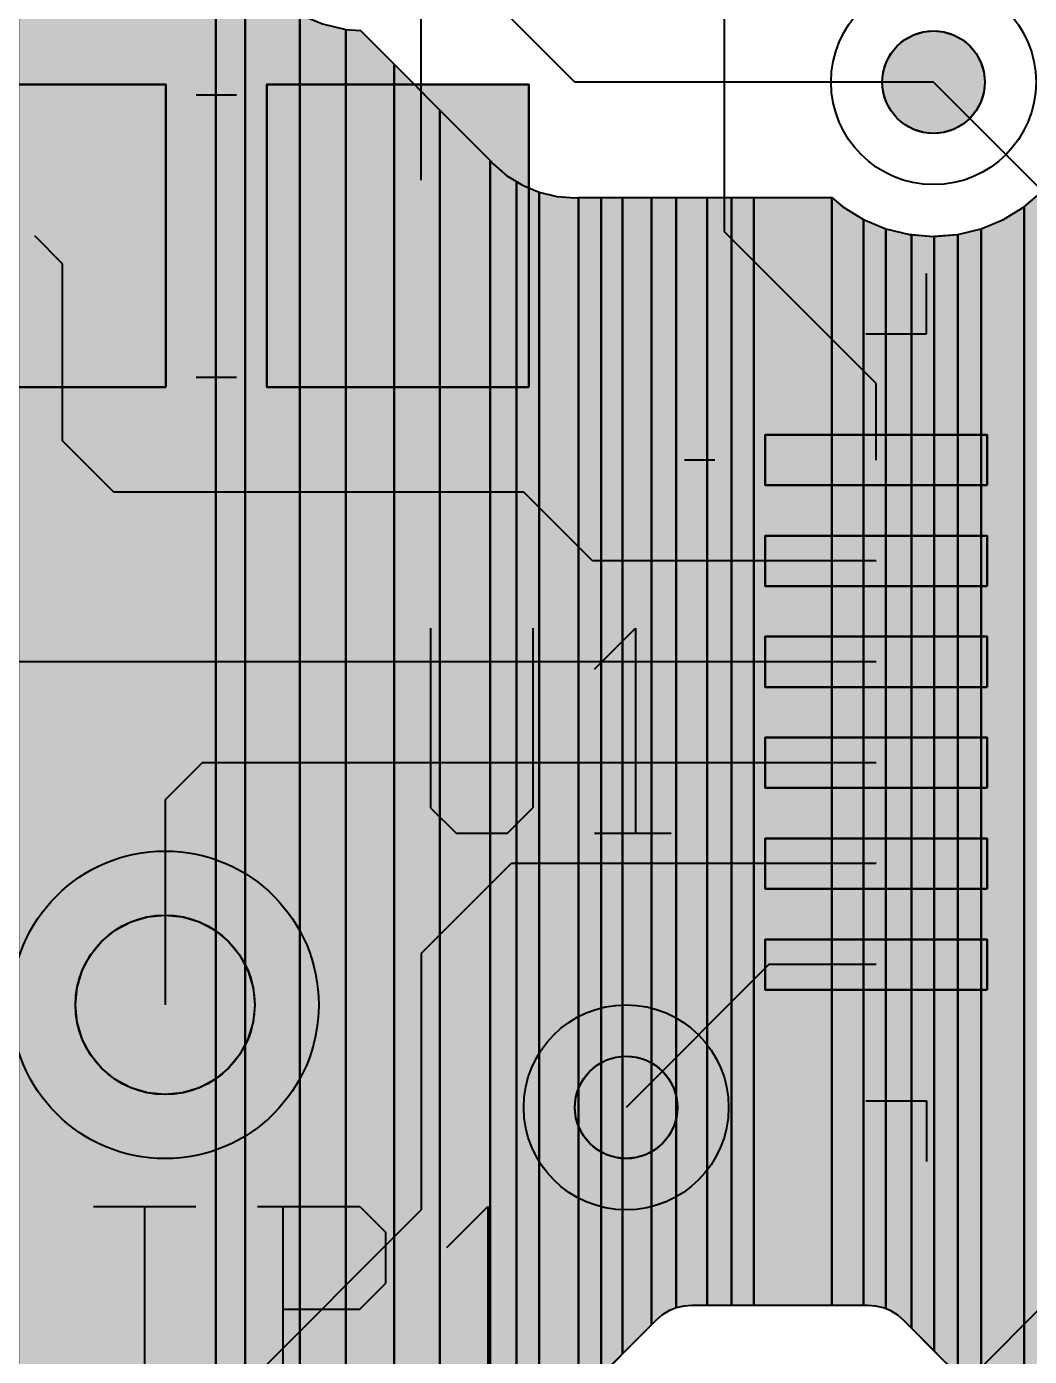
# Model space of a CAD drawing. Header units: millimetres. Extents: x 1.4 to 58.4, y 2.1 to 36.1.
# Drawn here: x 18.37 to 23.34, y 10.01 to 16.6 of the extents above; entities that cross this region are included whole.
import ezdxf

# ---------------------------------------------------------------- set-up
doc = ezdxf.new("R2010")
doc.units = ezdxf.units.MM
for name, color, linetype in [('bottom_copper', 7, 'Continuous'), ('drill_plated', 7, 'Continuous'), ('top_copper', 7, 'Continuous'), ('top_silk', 7, 'Continuous')]:
    doc.layers.add(name, color=color, linetype=linetype)

# ---------------------------------------------------------------- blocks, each defined once
blk = doc.blocks.new('Block15609')
at = {"layer": 'bottom_copper', "lineweight": 40}
for points in [[(1.8185, 6.4039), (1.8154, 6.4437), (1.806, 6.4827), (1.7907, 6.5196), (1.7698, 6.5537), (1.7439, 6.5841), (1.7363, 6.5906), (1.725, 6.6019), (1.725, 12.7166), (1.8162, 12.7945), (1.8185, 12.7972), (1.8185, 6.4039)], [(0, 7.2613), (-0.0369, 7.246), (-0.071, 7.2251), (-0.1014, 7.1992), (-0.1079, 7.1916), (-0.1225, 7.177), (-0.1225, 12.7635), (0, 12.7635), (0, 7.2613)], [(0.1532, 7.273), (0.0887, 7.273), (0.0788, 7.2738), (0.039, 7.2707), (0, 7.2613), (0, 12.7635), (0.1532, 12.7635), (0.1532, 7.273)], [(0.2743, 7.273), (0.1532, 7.273), (0.1532, 12.7635), (0.2743, 12.7635), (0.2743, 7.273)], [(0.3849, 7.273), (0.2743, 7.273), (0.2743, 12.7635), (0.3849, 12.7635), (0.3849, 7.273)], [(0.7715, 7.273), (0.3849, 7.273), (0.3849, 12.7635), (0.7715, 12.7635), (0.7715, 7.273)], [(0.9287, 7.273), (0.7715, 7.273), (0.7715, 12.7635), (0.8264, 12.7166), (0.9287, 12.654), (0.9287, 7.273)], [(1.0395, 7.2563), (1.0274, 7.2613), (0.9885, 7.2706), (0.9486, 7.2738), (0.9387, 7.273), (0.9287, 7.273), (0.9287, 12.654), (1.0395, 12.6081), (1.0395, 7.2563)], [(1.725, 6.6019), (1.5119, 6.815), (1.5119, 12.6081), (1.6227, 12.654), (1.725, 12.7166), (1.725, 6.6019)], [(1.1657, 7.1612), (1.1353, 7.1916), (1.1288, 7.1992), (1.0984, 7.2251), (1.0643, 7.246), (1.0395, 7.2563), (1.0395, 12.6081), (1.1561, 12.5801), (1.1657, 12.5793), (1.1657, 7.1612)], [(1.5119, 6.815), (1.3953, 6.9316), (1.3953, 12.5801), (1.5119, 12.6081), (1.5119, 6.815)], [(1.2792, 7.0477), (1.1657, 7.1612), (1.1657, 12.5793), (1.2757, 12.5707), (1.2792, 12.571), (1.2792, 7.0477)], [(1.3953, 6.9316), (1.2792, 7.0477), (1.2792, 12.571), (1.3953, 12.5801), (1.3953, 6.9316)]]:
    blk.add_hatch(color=7, dxfattribs=at).paths.add_polyline_path(points, flags=0)
at = {"layer": 'bottom_copper', "color": 7, "lineweight": 40}
for points in [[(1.8185, 6.4039), (1.8154, 6.4437), (1.806, 6.4827), (1.7907, 6.5196), (1.7698, 6.5537), (1.7439, 6.5841), (1.7363, 6.5906), (1.725, 6.6019), (1.725, 12.7166), (1.8162, 12.7945), (1.8185, 12.7972), (1.8185, 6.4039)], [(0, 7.2613), (-0.0369, 7.246), (-0.071, 7.2251), (-0.1014, 7.1992), (-0.1079, 7.1916), (-0.1225, 7.177), (-0.1225, 12.7635), (0, 12.7635), (0, 7.2613)], [(0.1532, 7.273), (0.0887, 7.273), (0.0788, 7.2738), (0.039, 7.2707), (0, 7.2613), (0, 12.7635), (0.1532, 12.7635), (0.1532, 7.273)], [(0.2743, 7.273), (0.1532, 7.273), (0.1532, 12.7635), (0.2743, 12.7635), (0.2743, 7.273)], [(0.3849, 7.273), (0.2743, 7.273), (0.2743, 12.7635), (0.3849, 12.7635), (0.3849, 7.273)], [(0.7715, 7.273), (0.3849, 7.273), (0.3849, 12.7635), (0.7715, 12.7635), (0.7715, 7.273)], [(0.9287, 7.273), (0.7715, 7.273), (0.7715, 12.7635), (0.8264, 12.7166), (0.9287, 12.654), (0.9287, 7.273)], [(1.0395, 7.2563), (1.0274, 7.2613), (0.9885, 7.2706), (0.9486, 7.2738), (0.9387, 7.273), (0.9287, 7.273), (0.9287, 12.654), (1.0395, 12.6081), (1.0395, 7.2563)], [(1.725, 6.6019), (1.5119, 6.815), (1.5119, 12.6081), (1.6227, 12.654), (1.725, 12.7166), (1.725, 6.6019)], [(1.1657, 7.1612), (1.1353, 7.1916), (1.1288, 7.1992), (1.0984, 7.2251), (1.0643, 7.246), (1.0395, 7.2563), (1.0395, 12.6081), (1.1561, 12.5801), (1.1657, 12.5793), (1.1657, 7.1612)], [(1.5119, 6.815), (1.3953, 6.9316), (1.3953, 12.5801), (1.5119, 12.6081), (1.5119, 6.815)], [(1.2792, 7.0477), (1.1657, 7.1612), (1.1657, 12.5793), (1.2757, 12.5707), (1.2792, 12.571), (1.2792, 7.0477)], [(1.3953, 6.9316), (1.2792, 7.0477), (1.2792, 12.571), (1.3953, 12.5801), (1.3953, 6.9316)]]:
    blk.add_lwpolyline(points, close=True, dxfattribs=at)
blk = doc.blocks.new('Block17461')
at = {"layer": 'bottom_copper', "lineweight": 40}
for points in [[(1.8839, 0), (0.905, 0), (0.905, 32.385), (1.8839, 32.385), (1.8839, 0)], [(2.0298, 0), (1.8839, 0), (1.8839, 14.351), (1.8933, 14.2314), (1.9213, 14.1148), (1.9672, 14.004), (2.0298, 13.9017), (2.0298, 0)], [(2.3012, 0), (2.0298, 0), (2.0298, 13.9017), (2.1077, 13.8105), (2.1989, 13.7326), (2.3012, 13.67), (2.3012, 0)], [(2.5286, 0), (2.3012, 0), (2.3012, 13.67), (2.412, 13.6241), (2.5286, 13.5961), (2.5286, 0)], [(2.7678, 0), (2.5286, 0), (2.5286, 13.5961), (2.6006, 13.5904), (2.7678, 13.4232), (2.7678, 0)], [(2.9952, 0), (2.7678, 0), (2.7678, 13.4232), (2.9952, 13.1958), (2.9952, 0)], [(3.2443, 0), (2.9952, 0), (2.9952, 13.1958), (3.2443, 12.9467), (3.2443, 0)], [(3.3748, 0), (3.2443, 0), (3.2443, 12.9467), (3.2588, 12.9296), (3.3272, 12.8712), (3.3748, 12.8421), (3.3748, 0)], [(3.3748, 0), (3.3748, 12.8421), (3.3754, 0)], [(3.4871, 6.6201), (3.4576, 6.5906), (3.45, 6.5841), (3.4241, 6.5537), (3.4032, 6.5196), (3.3879, 6.4827), (3.3786, 6.4438), (3.3754, 6.4039), (3.3754, 12.8417), (3.4039, 12.8242), (3.4871, 12.7898), (3.4871, 6.6201)], [(3.6823, 6.8153), (3.4871, 6.6201), (3.4871, 12.7898), (3.5745, 12.7688), (3.6642, 12.7617), (3.6823, 12.7632), (3.6823, 6.8153)], [(3.7941, 6.9271), (3.6823, 6.8153), (3.6823, 12.7632), (3.6866, 12.7635), (3.7941, 12.7635), (3.7941, 6.9271)], [(3.9009, 7.0339), (3.7944, 6.9274), (3.7941, 12.7635), (3.9009, 12.7635), (3.9009, 7.0339)], [(4.044, 7.177), (3.9009, 7.0339), (3.9009, 12.7635), (4.044, 12.7635), (4.044, 7.177)]]:
    blk.add_hatch(color=7, dxfattribs=at).paths.add_polyline_path(points, flags=0)
at = {"layer": 'bottom_copper', "color": 7, "lineweight": 40}
for points in [[(1.8839, 0), (0.905, 0), (0.905, 32.385), (1.8839, 32.385), (1.8839, 0)], [(2.0298, 0), (1.8839, 0), (1.8839, 14.351), (1.8933, 14.2314), (1.9213, 14.1148), (1.9672, 14.004), (2.0298, 13.9017), (2.0298, 0)], [(2.3012, 0), (2.0298, 0), (2.0298, 13.9017), (2.1077, 13.8105), (2.1989, 13.7326), (2.3012, 13.67), (2.3012, 0)], [(2.5286, 0), (2.3012, 0), (2.3012, 13.67), (2.412, 13.6241), (2.5286, 13.5961), (2.5286, 0)], [(2.7678, 0), (2.5286, 0), (2.5286, 13.5961), (2.6006, 13.5904), (2.7678, 13.4232), (2.7678, 0)], [(2.9952, 0), (2.7678, 0), (2.7678, 13.4232), (2.9952, 13.1958), (2.9952, 0)], [(3.2443, 0), (2.9952, 0), (2.9952, 13.1958), (3.2443, 12.9467), (3.2443, 0)], [(3.3748, 0), (3.2443, 0), (3.2443, 12.9467), (3.2588, 12.9296), (3.3272, 12.8712), (3.3748, 12.8421), (3.3748, 0)], [(3.3748, 0), (3.3748, 12.8421), (3.3754, 0)], [(3.4871, 6.6201), (3.4576, 6.5906), (3.45, 6.5841), (3.4241, 6.5537), (3.4032, 6.5196), (3.3879, 6.4827), (3.3786, 6.4438), (3.3754, 6.4039), (3.3754, 12.8417), (3.4039, 12.8242), (3.4871, 12.7898), (3.4871, 6.6201)], [(3.6823, 6.8153), (3.4871, 6.6201), (3.4871, 12.7898), (3.5745, 12.7688), (3.6642, 12.7617), (3.6823, 12.7632), (3.6823, 6.8153)], [(3.7941, 6.9271), (3.6823, 6.8153), (3.6823, 12.7632), (3.6866, 12.7635), (3.7941, 12.7635), (3.7941, 6.9271)], [(3.9009, 7.0339), (3.7944, 6.9274), (3.7941, 12.7635), (3.9009, 12.7635), (3.9009, 7.0339)], [(4.044, 7.177), (3.9009, 7.0339), (3.9009, 12.7635), (4.044, 12.7635), (4.044, 7.177)]]:
    blk.add_lwpolyline(points, close=True, dxfattribs=at)

msp = doc.modelspace()

# ---------------------------------------------------------------- hatches: boundary and pattern name
at = {"layer": 'bottom_copper', "lineweight": 40}
for points in [[(23.1171, 16.2734), (23.1027, 16.2258), (23.0792, 16.1819), (23.0476, 16.1434), (23.0091, 16.1118), (22.9652, 16.0883), (22.9176, 16.0739), (22.868, 16.069), (22.8184, 16.0739), (22.7708, 16.0883), (22.7269, 16.1118), (22.6884, 16.1434), (22.6568, 16.1819), (22.6333, 16.2258), (22.6189, 16.2734), (22.614, 16.323), (22.6189, 16.3726), (22.6333, 16.4202), (22.6568, 16.4641), (22.6884, 16.5026), (22.7269, 16.5342), (22.7708, 16.5577), (22.8184, 16.5721), (22.868, 16.577), (22.9176, 16.5721), (22.9652, 16.5577), (23.0091, 16.5342), (23.0476, 16.5026), (23.0792, 16.4641), (23.1027, 16.4202), (23.1171, 16.3726), (23.122, 16.323), (23.1171, 16.2734)], [(19.494, 11.6643), (19.4687, 11.5809), (19.4276, 11.504), (19.3723, 11.4367), (19.305, 11.3814), (19.2281, 11.3403), (19.1447, 11.315), (19.058, 11.3065), (18.9713, 11.315), (18.8879, 11.3403), (18.811, 11.3814), (18.7437, 11.4367), (18.6884, 11.504), (18.6473, 11.5809), (18.622, 11.6643), (18.6135, 11.751), (18.622, 11.8377), (18.6473, 11.9211), (18.6884, 11.998), (18.7437, 12.0653), (18.811, 12.1206), (18.8879, 12.1617), (18.9713, 12.187), (19.058, 12.1955), (19.1447, 12.187), (19.2281, 12.1617), (19.305, 12.1206), (19.3723, 12.0653), (19.4276, 11.998), (19.4687, 11.9211), (19.494, 11.8377), (19.5025, 11.751), (19.494, 11.6643)], [(21.5931, 11.1934), (21.5787, 11.1458), (21.5552, 11.1019), (21.5236, 11.0634), (21.4851, 11.0318), (21.4412, 11.0083), (21.3936, 10.9939), (21.344, 10.989), (21.2944, 10.9939), (21.2468, 11.0083), (21.2029, 11.0318), (21.1644, 11.0634), (21.1328, 11.1019), (21.1093, 11.1458), (21.0949, 11.1934), (21.09, 11.243), (21.0949, 11.2926), (21.1093, 11.3402), (21.1328, 11.3841), (21.1644, 11.4226), (21.2029, 11.4542), (21.2468, 11.4777), (21.2944, 11.4921), (21.344, 11.497), (21.3936, 11.4921), (21.4412, 11.4777), (21.4851, 11.4542), (21.5236, 11.4226), (21.5552, 11.3841), (21.5787, 11.3402), (21.5931, 11.2926), (21.598, 11.243), (21.5931, 11.1934)]]:
    msp.add_hatch(color=7, dxfattribs=at).paths.add_polyline_path(points, flags=0)
at = {"layer": 'drill_plated', "lineweight": 40}
for points in [[(23.1171, 16.2734), (23.1027, 16.2258), (23.0792, 16.1819), (23.0476, 16.1434), (23.0091, 16.1118), (22.9652, 16.0883), (22.9176, 16.0739), (22.868, 16.069), (22.8184, 16.0739), (22.7708, 16.0883), (22.7269, 16.1118), (22.6884, 16.1434), (22.6568, 16.1819), (22.6333, 16.2258), (22.6189, 16.2734), (22.614, 16.323), (22.6189, 16.3726), (22.6333, 16.4202), (22.6568, 16.4641), (22.6884, 16.5026), (22.7269, 16.5342), (22.7708, 16.5577), (22.8184, 16.5721), (22.868, 16.577), (22.9176, 16.5721), (22.9652, 16.5577), (23.0091, 16.5342), (23.0476, 16.5026), (23.0792, 16.4641), (23.1027, 16.4202), (23.1171, 16.3726), (23.122, 16.323), (23.1171, 16.2734)], [(19.494, 11.6643), (19.4687, 11.5809), (19.4276, 11.504), (19.3723, 11.4367), (19.305, 11.3814), (19.2281, 11.3403), (19.1447, 11.315), (19.058, 11.3065), (18.9713, 11.315), (18.8879, 11.3403), (18.811, 11.3814), (18.7437, 11.4367), (18.6884, 11.504), (18.6473, 11.5809), (18.622, 11.6643), (18.6135, 11.751), (18.622, 11.8377), (18.6473, 11.9211), (18.6884, 11.998), (18.7437, 12.0653), (18.811, 12.1206), (18.8879, 12.1617), (18.9713, 12.187), (19.058, 12.1955), (19.1447, 12.187), (19.2281, 12.1617), (19.305, 12.1206), (19.3723, 12.0653), (19.4276, 11.998), (19.4687, 11.9211), (19.494, 11.8377), (19.5025, 11.751), (19.494, 11.6643)], [(21.5931, 11.1934), (21.5787, 11.1458), (21.5552, 11.1019), (21.5236, 11.0634), (21.4851, 11.0318), (21.4412, 11.0083), (21.3936, 10.9939), (21.344, 10.989), (21.2944, 10.9939), (21.2468, 11.0083), (21.2029, 11.0318), (21.1644, 11.0634), (21.1328, 11.1019), (21.1093, 11.1458), (21.0949, 11.1934), (21.09, 11.243), (21.0949, 11.2926), (21.1093, 11.3402), (21.1328, 11.3841), (21.1644, 11.4226), (21.2029, 11.4542), (21.2468, 11.4777), (21.2944, 11.4921), (21.344, 11.497), (21.3936, 11.4921), (21.4412, 11.4777), (21.4851, 11.4542), (21.5236, 11.4226), (21.5552, 11.3841), (21.5787, 11.3402), (21.5931, 11.2926), (21.598, 11.243), (21.5931, 11.1934)]]:
    msp.add_hatch(color=7, dxfattribs=at).paths.add_polyline_path(points, flags=0)
at = {"layer": 'top_copper', "lineweight": 40}
for points in [[(23.1171, 16.2734), (23.1027, 16.2258), (23.0792, 16.1819), (23.0476, 16.1434), (23.0091, 16.1118), (22.9652, 16.0883), (22.9176, 16.0739), (22.868, 16.069), (22.8184, 16.0739), (22.7708, 16.0883), (22.7269, 16.1118), (22.6884, 16.1434), (22.6568, 16.1819), (22.6333, 16.2258), (22.6189, 16.2734), (22.614, 16.323), (22.6189, 16.3726), (22.6333, 16.4202), (22.6568, 16.4641), (22.6884, 16.5026), (22.7269, 16.5342), (22.7708, 16.5577), (22.8184, 16.5721), (22.868, 16.577), (22.9176, 16.5721), (22.9652, 16.5577), (23.0091, 16.5342), (23.0476, 16.5026), (23.0792, 16.4641), (23.1027, 16.4202), (23.1171, 16.3726), (23.122, 16.323), (23.1171, 16.2734)], [(19.0621, 14.8112), (17.7621, 14.8112), (17.7621, 16.3108), (19.0621, 16.3108), (19.0621, 14.8112)], [(20.8619, 14.8112), (19.5619, 14.8112), (19.5619, 16.3108), (20.8619, 16.3108), (20.8619, 14.8112)], [(23.133, 14.3255), (22.033, 14.3255), (22.033, 14.5755), (23.133, 14.5755), (23.133, 14.3255)], [(23.133, 13.8255), (22.033, 13.8255), (22.033, 14.0755), (23.133, 14.0755), (23.133, 13.8255)], [(23.133, 13.3255), (22.033, 13.3255), (22.033, 13.5755), (23.133, 13.5755), (23.133, 13.3255)], [(23.133, 12.8255), (22.033, 12.8255), (22.033, 13.0755), (23.133, 13.0755), (23.133, 12.8255)], [(23.133, 12.3255), (22.033, 12.3255), (22.033, 12.5755), (23.133, 12.5755), (23.133, 12.3255)], [(19.494, 11.6643), (19.4687, 11.5809), (19.4276, 11.504), (19.3723, 11.4367), (19.305, 11.3814), (19.2281, 11.3403), (19.1447, 11.315), (19.058, 11.3065), (18.9713, 11.315), (18.8879, 11.3403), (18.811, 11.3814), (18.7437, 11.4367), (18.6884, 11.504), (18.6473, 11.5809), (18.622, 11.6643), (18.6135, 11.751), (18.622, 11.8377), (18.6473, 11.9211), (18.6884, 11.998), (18.7437, 12.0653), (18.811, 12.1206), (18.8879, 12.1617), (18.9713, 12.187), (19.058, 12.1955), (19.1447, 12.187), (19.2281, 12.1617), (19.305, 12.1206), (19.3723, 12.0653), (19.4276, 11.998), (19.4687, 11.9211), (19.494, 11.8377), (19.5025, 11.751), (19.494, 11.6643)], [(23.133, 11.8255), (22.033, 11.8255), (22.033, 12.0755), (23.133, 12.0755), (23.133, 11.8255)], [(21.5931, 11.1934), (21.5787, 11.1458), (21.5552, 11.1019), (21.5236, 11.0634), (21.4851, 11.0318), (21.4412, 11.0083), (21.3936, 10.9939), (21.344, 10.989), (21.2944, 10.9939), (21.2468, 11.0083), (21.2029, 11.0318), (21.1644, 11.0634), (21.1328, 11.1019), (21.1093, 11.1458), (21.0949, 11.1934), (21.09, 11.243), (21.0949, 11.2926), (21.1093, 11.3402), (21.1328, 11.3841), (21.1644, 11.4226), (21.2029, 11.4542), (21.2468, 11.4777), (21.2944, 11.4921), (21.344, 11.497), (21.3936, 11.4921), (21.4412, 11.4777), (21.4851, 11.4542), (21.5236, 11.4226), (21.5552, 11.3841), (21.5787, 11.3402), (21.5931, 11.2926), (21.598, 11.243), (21.5931, 11.1934)]]:
    msp.add_hatch(color=7, dxfattribs=at).paths.add_polyline_path(points, flags=0)

# ---------------------------------------------------------------- linework, layer by layer
at = {"layer": 'bottom_copper', "color": 7, "lineweight": 40}
for p, q in [((21.09, 16.323), (20.074, 17.339)), ((19.8378, 16.6121), (19.9544, 16.5841)), ((19.9544, 16.5841), (20.0264, 16.5784)), ((20.0264, 16.5784), (20.6701, 15.9347)), ((22.868, 16.323), (21.09, 16.323)), ((20.6701, 15.9347), (20.6846, 15.9176)), ((20.6846, 15.9176), (20.753, 15.8592)), ((20.753, 15.8592), (20.8006, 15.8301)), ((20.8006, 15.8301), (20.8297, 15.8122)), ((20.8297, 15.8122), (20.9129, 15.7778)), ((20.9129, 15.7778), (21.0003, 15.7568)), ((21.0003, 15.7568), (21.09, 15.7497)), ((21.09, 15.7497), (21.1124, 15.7515)), ((21.1124, 15.7515), (21.4698, 15.7515)), ((21.4698, 10.165), (21.4698, 15.7515)), ((21.4698, 15.7515), (22.3638, 15.7515)), ((21.4698, 15.7515), (21.4698, 10.165)), ((22.3638, 15.7515), (22.4187, 15.7046)), ((23.3173, 15.7046), (23.4085, 15.7825)), ((22.4187, 15.7046), (22.521, 15.642)), ((23.215, 15.642), (23.3173, 15.7046)), ((22.521, 15.642), (22.6318, 15.5961)), ((23.1042, 15.5961), (23.215, 15.642)), ((22.6318, 15.5961), (22.7484, 15.5681)), ((22.7484, 15.5681), (22.868, 15.5587)), ((22.868, 15.5587), (22.9876, 15.5681)), ((22.9876, 15.5681), (23.1042, 15.5961)), ((21.5554, 10.234), (21.5213, 10.2131)), ((21.5923, 10.2493), (21.5554, 10.234)), ((21.6312, 10.2586), (21.5923, 10.2493)), ((21.6313, 10.2587), (21.6312, 10.2586)), ((21.6711, 10.2618), (21.6313, 10.2587)), ((21.681, 10.261), (21.6711, 10.2618)), ((22.531, 10.261), (21.681, 10.261)), ((22.5409, 10.2618), (22.531, 10.261)), ((22.5808, 10.2586), (22.5409, 10.2618)), ((22.6197, 10.2493), (22.5808, 10.2586)), ((22.6566, 10.234), (22.6197, 10.2493)), ((22.6907, 10.2131), (22.6566, 10.234)), ((21.4698, 10.165), (20.8834, 9.5786)), ((21.4844, 10.1796), (21.4698, 10.165)), ((21.4909, 10.1872), (21.4844, 10.1796)), ((21.5213, 10.2131), (21.4909, 10.1872)), ((22.7211, 10.1872), (22.6907, 10.2131)), ((22.7276, 10.1796), (22.7211, 10.1872)), ((23.3286, 9.5786), (22.7276, 10.1796))]:
    msp.add_line(p, q, dxfattribs=at)
for points in [[(23.1171, 16.2734), (23.1027, 16.2258), (23.0792, 16.1819), (23.0476, 16.1434), (23.0091, 16.1118), (22.9652, 16.0883), (22.9176, 16.0739), (22.868, 16.069), (22.8184, 16.0739), (22.7708, 16.0883), (22.7269, 16.1118), (22.6884, 16.1434), (22.6568, 16.1819), (22.6333, 16.2258), (22.6189, 16.2734), (22.614, 16.323), (22.6189, 16.3726), (22.6333, 16.4202), (22.6568, 16.4641), (22.6884, 16.5026), (22.7269, 16.5342), (22.7708, 16.5577), (22.8184, 16.5721), (22.868, 16.577), (22.9176, 16.5721), (22.9652, 16.5577), (23.0091, 16.5342), (23.0476, 16.5026), (23.0792, 16.4641), (23.1027, 16.4202), (23.1171, 16.3726), (23.122, 16.323), (23.1171, 16.2734)], [(19.494, 11.6643), (19.4687, 11.5809), (19.4276, 11.504), (19.3723, 11.4367), (19.305, 11.3814), (19.2281, 11.3403), (19.1447, 11.315), (19.058, 11.3065), (18.9713, 11.315), (18.8879, 11.3403), (18.811, 11.3814), (18.7437, 11.4367), (18.6884, 11.504), (18.6473, 11.5809), (18.622, 11.6643), (18.6135, 11.751), (18.622, 11.8377), (18.6473, 11.9211), (18.6884, 11.998), (18.7437, 12.0653), (18.811, 12.1206), (18.8879, 12.1617), (18.9713, 12.187), (19.058, 12.1955), (19.1447, 12.187), (19.2281, 12.1617), (19.305, 12.1206), (19.3723, 12.0653), (19.4276, 11.998), (19.4687, 11.9211), (19.494, 11.8377), (19.5025, 11.751), (19.494, 11.6643)], [(21.5931, 11.1934), (21.5787, 11.1458), (21.5552, 11.1019), (21.5236, 11.0634), (21.4851, 11.0318), (21.4412, 11.0083), (21.3936, 10.9939), (21.344, 10.989), (21.2944, 10.9939), (21.2468, 11.0083), (21.2029, 11.0318), (21.1644, 11.0634), (21.1328, 11.1019), (21.1093, 11.1458), (21.0949, 11.1934), (21.09, 11.243), (21.0949, 11.2926), (21.1093, 11.3402), (21.1328, 11.3841), (21.1644, 11.4226), (21.2029, 11.4542), (21.2468, 11.4777), (21.2944, 11.4921), (21.344, 11.497), (21.3936, 11.4921), (21.4412, 11.4777), (21.4851, 11.4542), (21.5236, 11.4226), (21.5552, 11.3841), (21.5787, 11.3402), (21.5931, 11.2926), (21.598, 11.243), (21.5931, 11.1934)]]:
    msp.add_lwpolyline(points, close=True, dxfattribs=at)
for centre, major_axis in [((22.868, 16.323), (0.508, 0)), ((22.868, 16.323), (0.254, 0)), ((19.058, 11.751), (0.762, 0)), ((19.058, 11.751), (0.4445, 0)), ((21.344, 11.243), (0.508, 0)), ((21.344, 11.243), (0.254, 0))]:
    msp.add_ellipse(centre, major_axis=major_axis, ratio=1, dxfattribs=at)
at = {"layer": 'drill_plated', "color": 7, "lineweight": 40}
for points in [[(23.1171, 16.2734), (23.1027, 16.2258), (23.0792, 16.1819), (23.0476, 16.1434), (23.0091, 16.1118), (22.9652, 16.0883), (22.9176, 16.0739), (22.868, 16.069), (22.8184, 16.0739), (22.7708, 16.0883), (22.7269, 16.1118), (22.6884, 16.1434), (22.6568, 16.1819), (22.6333, 16.2258), (22.6189, 16.2734), (22.614, 16.323), (22.6189, 16.3726), (22.6333, 16.4202), (22.6568, 16.4641), (22.6884, 16.5026), (22.7269, 16.5342), (22.7708, 16.5577), (22.8184, 16.5721), (22.868, 16.577), (22.9176, 16.5721), (22.9652, 16.5577), (23.0091, 16.5342), (23.0476, 16.5026), (23.0792, 16.4641), (23.1027, 16.4202), (23.1171, 16.3726), (23.122, 16.323), (23.1171, 16.2734)], [(19.494, 11.6643), (19.4687, 11.5809), (19.4276, 11.504), (19.3723, 11.4367), (19.305, 11.3814), (19.2281, 11.3403), (19.1447, 11.315), (19.058, 11.3065), (18.9713, 11.315), (18.8879, 11.3403), (18.811, 11.3814), (18.7437, 11.4367), (18.6884, 11.504), (18.6473, 11.5809), (18.622, 11.6643), (18.6135, 11.751), (18.622, 11.8377), (18.6473, 11.9211), (18.6884, 11.998), (18.7437, 12.0653), (18.811, 12.1206), (18.8879, 12.1617), (18.9713, 12.187), (19.058, 12.1955), (19.1447, 12.187), (19.2281, 12.1617), (19.305, 12.1206), (19.3723, 12.0653), (19.4276, 11.998), (19.4687, 11.9211), (19.494, 11.8377), (19.5025, 11.751), (19.494, 11.6643)], [(21.5931, 11.1934), (21.5787, 11.1458), (21.5552, 11.1019), (21.5236, 11.0634), (21.4851, 11.0318), (21.4412, 11.0083), (21.3936, 10.9939), (21.344, 10.989), (21.2944, 10.9939), (21.2468, 11.0083), (21.2029, 11.0318), (21.1644, 11.0634), (21.1328, 11.1019), (21.1093, 11.1458), (21.0949, 11.1934), (21.09, 11.243), (21.0949, 11.2926), (21.1093, 11.3402), (21.1328, 11.3841), (21.1644, 11.4226), (21.2029, 11.4542), (21.2468, 11.4777), (21.2944, 11.4921), (21.344, 11.497), (21.3936, 11.4921), (21.4412, 11.4777), (21.4851, 11.4542), (21.5236, 11.4226), (21.5552, 11.3841), (21.5787, 11.3402), (21.5931, 11.2926), (21.598, 11.243), (21.5931, 11.1934)]]:
    msp.add_lwpolyline(points, close=True, dxfattribs=at)
for centre, major_axis in [((22.868, 16.323), (0.254, 0)), ((19.058, 11.751), (0.4445, 0)), ((21.344, 11.243), (0.254, 0))]:
    msp.add_ellipse(centre, major_axis=major_axis, ratio=1, dxfattribs=at)
at = {"layer": 'top_copper', "color": 7, "lineweight": 40}
for p, q in [((21.8302, 17.847), (21.8302, 15.5828)), ((20.328, 15.8368), (20.328, 17.085)), ((19.0621, 16.3108), (17.7621, 16.3108)), ((19.0621, 14.8112), (19.0621, 16.3108)), ((20.8619, 16.3108), (19.5619, 16.3108)), ((19.5619, 16.3108), (19.5619, 14.8112)), ((20.8619, 14.8112), (20.8619, 16.3108)), ((23.483, 15.708), (22.868, 16.323)), ((18.55, 15.4231), (18.4121, 15.561)), ((21.8302, 15.5828), (22.36, 15.053)), ((18.55, 14.545), (18.55, 15.4231)), ((22.583, 14.83), (22.36, 15.053)), ((22.583, 14.4505), (22.583, 14.83)), ((17.7621, 14.8112), (19.0621, 14.8112)), ((19.5619, 14.8112), (20.8619, 14.8112)), ((22.033, 14.5755), (22.033, 14.3255)), ((23.133, 14.5755), (22.033, 14.5755)), ((23.133, 14.3255), (23.133, 14.5755)), ((18.804, 14.291), (18.55, 14.545)), ((22.033, 14.3255), (23.133, 14.3255)), ((20.836, 14.291), (18.804, 14.291)), ((21.1765, 13.9504), (20.836, 14.291)), ((22.033, 14.0755), (22.033, 13.8255)), ((23.133, 14.0755), (22.033, 14.0755)), ((23.133, 13.8255), (23.133, 14.0755)), ((22.583, 13.9504), (21.1765, 13.9504)), ((22.033, 13.8255), (23.133, 13.8255)), ((22.033, 13.5755), (22.033, 13.3255)), ((23.133, 13.5755), (22.033, 13.5755)), ((23.133, 13.3255), (23.133, 13.5755)), ((22.583, 13.4505), (17.1045, 13.4505)), ((22.033, 13.3255), (23.133, 13.3255)), ((22.033, 13.0755), (22.033, 12.8255)), ((23.133, 13.0755), (22.033, 13.0755)), ((23.133, 12.8255), (23.133, 13.0755)), ((19.2416, 12.9505), (19.058, 12.767)), ((22.583, 12.9505), (19.2416, 12.9505)), ((22.033, 12.8255), (23.133, 12.8255)), ((19.058, 12.767), (19.058, 11.751)), ((22.033, 12.5755), (22.033, 12.3255)), ((23.133, 12.5755), (22.033, 12.5755)), ((23.133, 12.3255), (23.133, 12.5755)), ((20.7735, 12.4505), (20.328, 12.005)), ((22.583, 12.4505), (20.7735, 12.4505)), ((22.033, 12.3255), (23.133, 12.3255)), ((22.033, 12.0755), (22.033, 11.8255)), ((23.133, 12.0755), (22.033, 12.0755)), ((23.133, 11.8255), (23.133, 12.0755)), ((20.328, 12.005), (20.328, 10.735)), ((22.0515, 11.9505), (21.344, 11.243)), ((22.583, 11.9505), (22.0515, 11.9505)), ((22.033, 11.8255), (23.133, 11.8255)), ((20.328, 10.735), (19.058, 9.465)), ((23.483, 10.334), (22.106, 8.957))]:
    msp.add_line(p, q, dxfattribs=at)
for points in [[(23.1171, 16.2734), (23.1027, 16.2258), (23.0792, 16.1819), (23.0476, 16.1434), (23.0091, 16.1118), (22.9652, 16.0883), (22.9176, 16.0739), (22.868, 16.069), (22.8184, 16.0739), (22.7708, 16.0883), (22.7269, 16.1118), (22.6884, 16.1434), (22.6568, 16.1819), (22.6333, 16.2258), (22.6189, 16.2734), (22.614, 16.323), (22.6189, 16.3726), (22.6333, 16.4202), (22.6568, 16.4641), (22.6884, 16.5026), (22.7269, 16.5342), (22.7708, 16.5577), (22.8184, 16.5721), (22.868, 16.577), (22.9176, 16.5721), (22.9652, 16.5577), (23.0091, 16.5342), (23.0476, 16.5026), (23.0792, 16.4641), (23.1027, 16.4202), (23.1171, 16.3726), (23.122, 16.323), (23.1171, 16.2734)], [(19.0621, 14.8112), (17.7621, 14.8112), (17.7621, 16.3108), (19.0621, 16.3108), (19.0621, 14.8112)], [(20.8619, 14.8112), (19.5619, 14.8112), (19.5619, 16.3108), (20.8619, 16.3108), (20.8619, 14.8112)], [(23.133, 14.3255), (22.033, 14.3255), (22.033, 14.5755), (23.133, 14.5755), (23.133, 14.3255)], [(23.133, 13.8255), (22.033, 13.8255), (22.033, 14.0755), (23.133, 14.0755), (23.133, 13.8255)], [(23.133, 13.3255), (22.033, 13.3255), (22.033, 13.5755), (23.133, 13.5755), (23.133, 13.3255)], [(23.133, 12.8255), (22.033, 12.8255), (22.033, 13.0755), (23.133, 13.0755), (23.133, 12.8255)], [(23.133, 12.3255), (22.033, 12.3255), (22.033, 12.5755), (23.133, 12.5755), (23.133, 12.3255)], [(19.494, 11.6643), (19.4687, 11.5809), (19.4276, 11.504), (19.3723, 11.4367), (19.305, 11.3814), (19.2281, 11.3403), (19.1447, 11.315), (19.058, 11.3065), (18.9713, 11.315), (18.8879, 11.3403), (18.811, 11.3814), (18.7437, 11.4367), (18.6884, 11.504), (18.6473, 11.5809), (18.622, 11.6643), (18.6135, 11.751), (18.622, 11.8377), (18.6473, 11.9211), (18.6884, 11.998), (18.7437, 12.0653), (18.811, 12.1206), (18.8879, 12.1617), (18.9713, 12.187), (19.058, 12.1955), (19.1447, 12.187), (19.2281, 12.1617), (19.305, 12.1206), (19.3723, 12.0653), (19.4276, 11.998), (19.4687, 11.9211), (19.494, 11.8377), (19.5025, 11.751), (19.494, 11.6643)], [(23.133, 11.8255), (22.033, 11.8255), (22.033, 12.0755), (23.133, 12.0755), (23.133, 11.8255)], [(21.5931, 11.1934), (21.5787, 11.1458), (21.5552, 11.1019), (21.5236, 11.0634), (21.4851, 11.0318), (21.4412, 11.0083), (21.3936, 10.9939), (21.344, 10.989), (21.2944, 10.9939), (21.2468, 11.0083), (21.2029, 11.0318), (21.1644, 11.0634), (21.1328, 11.1019), (21.1093, 11.1458), (21.0949, 11.1934), (21.09, 11.243), (21.0949, 11.2926), (21.1093, 11.3402), (21.1328, 11.3841), (21.1644, 11.4226), (21.2029, 11.4542), (21.2468, 11.4777), (21.2944, 11.4921), (21.344, 11.497), (21.3936, 11.4921), (21.4412, 11.4777), (21.4851, 11.4542), (21.5236, 11.4226), (21.5552, 11.3841), (21.5787, 11.3402), (21.5931, 11.2926), (21.598, 11.243), (21.5931, 11.1934)]]:
    msp.add_lwpolyline(points, close=True, dxfattribs=at)
for centre, major_axis in [((22.868, 16.323), (0.508, 0)), ((22.868, 16.323), (0.254, 0)), ((19.058, 11.751), (0.762, 0)), ((19.058, 11.751), (0.4445, 0)), ((21.344, 11.243), (0.508, 0)), ((21.344, 11.243), (0.254, 0))]:
    msp.add_ellipse(centre, major_axis=major_axis, ratio=1, dxfattribs=at)
at = {"layer": 'top_silk', "color": 7, "lineweight": 40}
for p, q in [((19.2122, 16.2608), (19.4118, 16.2608)), ((22.833, 15.0755), (22.833, 15.3755)), ((22.533, 15.0755), (22.833, 15.0755)), ((19.2122, 14.8612), (19.4118, 14.8612)), ((21.783, 14.4505), (21.633, 14.4505)), ((20.3741, 13.6168), (20.3741, 12.7278)), ((20.8821, 13.6168), (20.8821, 12.7278)), ((21.1869, 13.4136), (21.3901, 13.6168)), ((21.3901, 13.6168), (21.3901, 12.6008)), ((20.3741, 12.7278), (20.5011, 12.6008)), ((20.7551, 12.6008), (20.8821, 12.7278)), ((20.5011, 12.6008), (20.7551, 12.6008)), ((21.1869, 12.6008), (21.5679, 12.6008)), ((22.533, 11.2755), (22.833, 11.2755)), ((22.833, 11.2755), (22.833, 10.9755)), ((18.7027, 10.7513), (19.2107, 10.7513)), ((18.9567, 10.7513), (18.9567, 9.7353)), ((19.5155, 10.7513), (20.0235, 10.7513)), ((19.6425, 10.7513), (19.6425, 9.7353)), ((20.0235, 10.7513), (20.1505, 10.6243)), ((20.4553, 10.5481), (20.6585, 10.7513)), ((20.6585, 10.7513), (20.6585, 9.7353)), ((20.1505, 10.6243), (20.1505, 10.3703)), ((20.0235, 10.2433), (20.1505, 10.3703)), ((19.6425, 10.2433), (20.0235, 10.2433))]:
    msp.add_line(p, q, dxfattribs=at)

# ---------------------------------------------------------------- block references
at = {"layer": 'bottom_copper'}
for name, p in [('Block17461', (17.4258, 2.988)), ('Block15609', (21.5923, 2.988))]:
    msp.add_blockref(name, p, dxfattribs=at)

doc.saveas('drawing.dxf')
